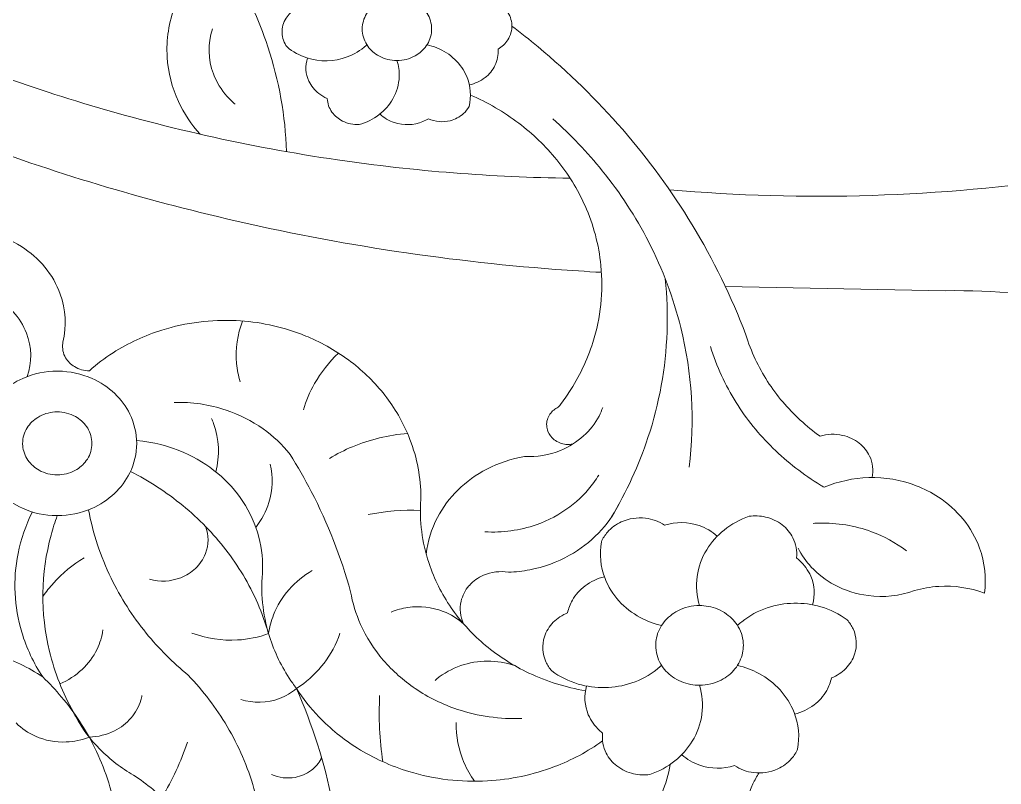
# Model space of a CAD drawing. Header units: millimetres. Extents: x 4607 to 4851, y 1815 to 2068.
# Drawn here: x 4677.24 to 4715.19, y 1965.6 to 1995.15 of the extents above; entities that cross this region are included whole.
import ezdxf

# ---------------------------------------------------------------- set-up
doc = ezdxf.new("R2010")
doc.units = ezdxf.units.MM
doc.header["$MEASUREMENT"] = 0
doc.layers.add('SITARA ALL', color=18, linetype='Continuous', true_color=0x000000)

msp = doc.modelspace()

# ---------------------------------------------------------------- linework, layer by layer
at = {"layer": 'SITARA ALL', "lineweight": 9}
for points, knots in [([(4606.916, 2068.151), (4606.916, 2068.151), (4850.916, 2068.151), (4850.916, 2068.151), (4850.916, 2068.151), (4850.916, 1946.151), (4850.916, 1946.151), (4850.916, 1946.151), (4606.916, 1946.151), (4606.916, 1946.151), (4606.916, 1946.151), (4606.916, 2068.151), (4606.916, 2068.151)], [0, 0, 0, 0, 0.25, 0.25, 0.25, 0.5, 0.5, 0.5, 0.75, 0.75, 0.75, 1, 1, 1, 1]), ([(4612.682, 2045.951), (4612.682, 2045.951), (4612.682, 2067.651), (4612.682, 2067.651), (4612.682, 2067.651), (4607.916, 2067.651), (4607.916, 2067.651), (4607.916, 2067.651), (4607.916, 1946.651), (4607.916, 1946.651), (4607.916, 1946.651), (4807.437, 1946.651), (4807.437, 1946.651), (4807.437, 1946.651), (4807.916, 1946.651), (4807.916, 1946.651), (4807.916, 1946.651), (4807.916, 1992.218), (4807.916, 1992.218)], [0, 0, 0, 0, 0.142857, 0.142857, 0.142857, 0.285714, 0.285714, 0.285714, 0.428571, 0.428571, 0.428571, 0.571429, 0.571429, 0.571429, 0.714286, 0.714286, 0.714286, 1, 1, 1, 1]), ([(4780.373, 1950.984), (4780.373, 1950.984), (4612.682, 1950.984), (4612.682, 1950.984), (4612.682, 1950.984), (4612.682, 2040.806), (4612.682, 2040.806)], [0, 0, 0, 0, 0.333333, 0.333333, 0.333333, 1, 1, 1, 1]), ([(4653.016, 2015.494), (4652.919, 2014.764), (4652.991, 2014.021), (4653.226, 2013.323), (4653.393, 2012.825), (4653.637, 2012.357), (4653.949, 2011.934), (4654.253, 2011.521), (4654.613, 2011.153), (4655.019, 2010.84), (4655.456, 2010.504), (4655.937, 2010.23), (4656.449, 2010.027), (4656.961, 2009.824), (4657.498, 2009.689), (4658.045, 2009.626), (4658.906, 2009.621), (4659.761, 2009.473), (4660.575, 2009.19), (4661.201, 2008.973), (4661.796, 2008.672), (4662.343, 2008.297), (4662.837, 2007.958), (4663.286, 2007.557), (4663.677, 2007.103), (4663.97, 2006.762), (4664.227, 2006.392), (4664.444, 2005.999), (4664.763, 2005.422), (4664.987, 2004.797), (4665.108, 2004.148), (4665.283, 2003.195), (4665.225, 2002.213), (4664.938, 2001.287), (4664.754, 2000.695), (4664.483, 2000.133), (4664.134, 1999.62), (4664.029, 1999.464), (4663.917, 1999.314), (4663.799, 1999.168), (4666.113, 1997.706), (4668.518, 1996.394), (4671, 1995.24), (4673.726, 1993.973), (4676.535, 1992.894), (4679.407, 1992.01), (4682.717, 1990.992), (4686.099, 1990.231), (4689.526, 1989.732), (4692.504, 1989.298), (4695.507, 1989.06), (4698.517, 1989.022)], [0, 0, 0, 0, 0.055556, 0.055556, 0.055556, 0.111111, 0.111111, 0.111111, 0.166667, 0.166667, 0.166667, 0.222222, 0.222222, 0.222222, 0.277778, 0.277778, 0.277778, 0.333333, 0.333333, 0.333333, 0.388889, 0.388889, 0.388889, 0.444444, 0.444444, 0.444444, 0.5, 0.5, 0.5, 0.555556, 0.555556, 0.555556, 0.611111, 0.611111, 0.611111, 0.666667, 0.666667, 0.666667, 0.722222, 0.722222, 0.722222, 0.777778, 0.777778, 0.777778, 0.833333, 0.833333, 0.833333, 0.888889, 0.888889, 0.888889, 1, 1, 1, 1]), ([(4684.218, 1990.723), (4683.875, 1991.1), (4683.592, 1991.526), (4683.376, 1991.988), (4683.124, 1992.528), (4682.976, 1993.11), (4682.939, 1993.705), (4682.899, 1994.377), (4683.003, 1995.051), (4683.245, 1995.68), (4683.337, 1995.919), (4683.447, 1996.15), (4683.574, 1996.372), (4683.332, 1996.473), (4683.112, 1996.62), (4682.926, 1996.806), (4682.745, 1996.986), (4682.604, 1997.203), (4682.512, 1997.442), (4682.4, 1997.737), (4682.373, 1998.058), (4682.435, 1998.368), (4681.988, 1998.859), (4681.483, 1999.294), (4680.93, 1999.661), (4680.323, 2000.065), (4679.667, 2000.39), (4678.979, 2000.628), (4678.806, 2000.688), (4678.631, 2000.743), (4678.455, 2000.792), (4678.88, 2000.871), (4679.288, 2001.024), (4679.66, 2001.245), (4679.98, 2001.434), (4680.266, 2001.676), (4680.508, 2001.959), (4680.745, 2002.237), (4680.93, 2002.556), (4681.056, 2002.899), (4681.09, 2002.993), (4681.119, 2003.088), (4681.143, 2003.185), (4681.286, 2003.749), (4681.254, 2004.342), (4681.053, 2004.888), (4680.924, 2005.237), (4680.734, 2005.559), (4680.491, 2005.839), (4680.307, 2006.052), (4680.097, 2006.241), (4679.865, 2006.401), (4679.306, 2006.008), (4678.697, 2005.688), (4678.056, 2005.451), (4677.851, 2005.375), (4677.644, 2005.308), (4677.434, 2005.248)], [0, 0, 0, 0, 0.05, 0.05, 0.05, 0.1, 0.1, 0.1, 0.15, 0.15, 0.15, 0.2, 0.2, 0.2, 0.25, 0.25, 0.25, 0.3, 0.3, 0.3, 0.35, 0.35, 0.35, 0.4, 0.4, 0.4, 0.45, 0.45, 0.45, 0.5, 0.5, 0.5, 0.55, 0.55, 0.55, 0.6, 0.6, 0.6, 0.65, 0.65, 0.65, 0.7, 0.7, 0.7, 0.75, 0.75, 0.75, 0.8, 0.8, 0.8, 0.85, 0.85, 0.85, 0.9, 0.9, 0.9, 1, 1, 1, 1]), ([(4687.554, 1990.049), (4687.508, 1991.428), (4687.264, 1992.792), (4686.831, 1994.102), (4686.481, 1995.16), (4686.014, 1996.176), (4685.439, 1997.131), (4684.89, 1998.042), (4684.251, 1998.896), (4683.531, 1999.678), (4682.804, 2000.469), (4682.003, 2001.186), (4681.138, 2001.822), (4680.982, 2001.937), (4680.824, 2002.05), (4680.664, 2002.159)], [0, 0, 0, 0, 0.166667, 0.166667, 0.166667, 0.333333, 0.333333, 0.333333, 0.5, 0.5, 0.5, 0.666667, 0.666667, 0.666667, 1, 1, 1, 1]), ([(4657.776, 1999.613), (4660.285, 1997.863), (4662.895, 1996.265), (4665.594, 1994.825), (4668.466, 1993.292), (4671.429, 1991.938), (4674.468, 1990.768), (4677.863, 1989.461), (4681.342, 1988.382), (4684.881, 1987.539), (4689.179, 1986.514), (4693.551, 1985.833), (4697.956, 1985.502), (4698.547, 1985.458), (4699.137, 1985.419), (4699.728, 1985.387)], [0, 0, 0, 0, 0.166667, 0.166667, 0.166667, 0.333333, 0.333333, 0.333333, 0.5, 0.5, 0.5, 0.666667, 0.666667, 0.666667, 1, 1, 1, 1]), ([(4699.111, 1969.222), (4698.355, 1969.348), (4697.62, 1969.577), (4696.926, 1969.903), (4696.324, 1970.187), (4695.761, 1970.545), (4695.25, 1970.971), (4694.772, 1971.369), (4694.346, 1971.826), (4693.984, 1972.332), (4693.611, 1972.853), (4693.314, 1973.423), (4693.1, 1974.026), (4692.825, 1974.804), (4692.701, 1975.628), (4692.734, 1976.452), (4692.738, 1976.527), (4692.742, 1976.601), (4692.748, 1976.676), (4692.746, 1977.447), (4692.603, 1978.211), (4692.326, 1978.931), (4692.103, 1979.508), (4691.801, 1980.05), (4691.429, 1980.544), (4691.057, 1981.036), (4690.624, 1981.477), (4690.139, 1981.858), (4689.627, 1982.259), (4689.066, 1982.594), (4688.47, 1982.853), (4688.357, 1982.903), (4688.244, 1982.949), (4688.129, 1982.993), (4687.323, 1983.301), (4686.473, 1983.479), (4685.61, 1983.521), (4684.639, 1983.57), (4683.667, 1983.447), (4682.738, 1983.157), (4682.072, 1982.949), (4681.436, 1982.653), (4680.848, 1982.278), (4680.525, 1982.071), (4680.218, 1981.839), (4679.931, 1981.585), (4679.728, 1981.584), (4679.53, 1981.639), (4679.356, 1981.743), (4679.215, 1981.827), (4679.098, 1981.945), (4679.014, 1982.086), (4678.915, 1982.253), (4678.876, 1982.449), (4678.901, 1982.642), (4678.903, 1982.659), (4678.906, 1982.676), (4678.909, 1982.693), (4679.055, 1983.309), (4679.019, 1983.953), (4678.805, 1984.548), (4678.669, 1984.925), (4678.469, 1985.276), (4678.213, 1985.585), (4677.955, 1985.897), (4677.649, 1986.166), (4677.305, 1986.381), (4676.92, 1986.623), (4676.497, 1986.799), (4676.054, 1986.903), (4675.543, 1987.023), (4675.013, 1987.049), (4674.492, 1986.979), (4671.294, 1989.826), (4667.959, 1992.514), (4664.499, 1995.036), (4663.446, 1995.803), (4662.381, 1996.556), (4661.306, 1997.292)], [0, 0, 0, 0, 0.037037, 0.037037, 0.037037, 0.074074, 0.074074, 0.074074, 0.111111, 0.111111, 0.111111, 0.148148, 0.148148, 0.148148, 0.185185, 0.185185, 0.185185, 0.222222, 0.222222, 0.222222, 0.259259, 0.259259, 0.259259, 0.296296, 0.296296, 0.296296, 0.333333, 0.333333, 0.333333, 0.37037, 0.37037, 0.37037, 0.407407, 0.407407, 0.407407, 0.444444, 0.444444, 0.444444, 0.481481, 0.481481, 0.481481, 0.518519, 0.518519, 0.518519, 0.555556, 0.555556, 0.555556, 0.592593, 0.592593, 0.592593, 0.62963, 0.62963, 0.62963, 0.666667, 0.666667, 0.666667, 0.703704, 0.703704, 0.703704, 0.740741, 0.740741, 0.740741, 0.777778, 0.777778, 0.777778, 0.814815, 0.814815, 0.814815, 0.851852, 0.851852, 0.851852, 0.888889, 0.888889, 0.888889, 0.925926, 0.925926, 0.925926, 1, 1, 1, 1]), ([(4689.023, 1996.949), (4688.802, 1996.902), (4688.594, 1996.806), (4688.415, 1996.668), (4688.254, 1996.544), (4688.123, 1996.385), (4688.033, 1996.203), (4687.935, 1996.005), (4687.893, 1995.785), (4687.911, 1995.566), (4687.76, 1995.478), (4687.632, 1995.355), (4687.537, 1995.208), (4687.428, 1995.039), (4687.373, 1994.84), (4687.381, 1994.638), (4687.39, 1994.442), (4687.456, 1994.252), (4687.573, 1994.094), (4687.797, 1993.906), (4688.056, 1993.764), (4688.335, 1993.675), (4688.846, 1993.511), (4689.396, 1993.523), (4689.899, 1993.708), (4690.169, 1993.807), (4690.417, 1993.958), (4690.63, 1994.151), (4690.63, 1994.151), (4690.66, 1994.179), (4690.66, 1994.179)], [0, 0, 0, 0, 0.090909, 0.090909, 0.090909, 0.181818, 0.181818, 0.181818, 0.272727, 0.272727, 0.272727, 0.363636, 0.363636, 0.363636, 0.454545, 0.454545, 0.454545, 0.545455, 0.545455, 0.545455, 0.636364, 0.636364, 0.636364, 0.727273, 0.727273, 0.727273, 0.818182, 0.818182, 0.818182, 1, 1, 1, 1]), ([(4690.48, 1994.789), (4690.481, 1994.575), (4690.542, 1994.365), (4690.656, 1994.185), (4690.761, 1994.021), (4690.901, 1993.883), (4691.066, 1993.781), (4691.266, 1993.658), (4691.493, 1993.587), (4691.727, 1993.572), (4691.759, 1993.57), (4691.79, 1993.569), (4691.822, 1993.569), (4692.067, 1993.569), (4692.309, 1993.631), (4692.523, 1993.749), (4692.696, 1993.844), (4692.844, 1993.977), (4692.956, 1994.138), (4693.075, 1994.307), (4693.146, 1994.505), (4693.161, 1994.711), (4693.163, 1994.737), (4693.164, 1994.763), (4693.164, 1994.789), (4693.163, 1995.003), (4693.102, 1995.213), (4692.987, 1995.393), (4692.883, 1995.557), (4692.743, 1995.695), (4692.577, 1995.797), (4692.377, 1995.92), (4692.15, 1995.991), (4691.916, 1996.006), (4691.885, 1996.008), (4691.853, 1996.009), (4691.822, 1996.009), (4691.576, 1996.009), (4691.335, 1995.947), (4691.12, 1995.829), (4690.948, 1995.734), (4690.8, 1995.601), (4690.687, 1995.44), (4690.569, 1995.271), (4690.498, 1995.073), (4690.483, 1994.867), (4690.481, 1994.841), (4690.48, 1994.815), (4690.48, 1994.789)], [0, 0, 0, 0, 0.0625, 0.0625, 0.0625, 0.125, 0.125, 0.125, 0.1875, 0.1875, 0.1875, 0.25, 0.25, 0.25, 0.3125, 0.3125, 0.3125, 0.375, 0.375, 0.375, 0.4375, 0.4375, 0.4375, 0.5, 0.5, 0.5, 0.5625, 0.5625, 0.5625, 0.625, 0.625, 0.625, 0.6875, 0.6875, 0.6875, 0.75, 0.75, 0.75, 0.8125, 0.8125, 0.8125, 0.875, 0.875, 0.875, 0.9375, 0.9375, 0.9375, 1, 1, 1, 1]), ([(4694.621, 1992.628), (4694.842, 1992.676), (4695.05, 1992.772), (4695.229, 1992.91), (4695.39, 1993.034), (4695.521, 1993.193), (4695.611, 1993.375), (4695.709, 1993.573), (4695.751, 1993.793), (4695.733, 1994.012), (4695.884, 1994.1), (4696.012, 1994.223), (4696.107, 1994.37), (4696.216, 1994.539), (4696.271, 1994.738), (4696.263, 1994.94), (4696.254, 1995.136), (4696.187, 1995.326), (4696.071, 1995.484), (4695.846, 1995.672), (4695.588, 1995.814), (4695.309, 1995.903), (4694.798, 1996.067), (4694.248, 1996.055), (4693.745, 1995.87), (4693.475, 1995.771), (4693.226, 1995.62), (4693.013, 1995.426), (4693.013, 1995.426), (4692.984, 1995.399), (4692.984, 1995.399)], [0, 0, 0, 0, 0.090909, 0.090909, 0.090909, 0.181818, 0.181818, 0.181818, 0.272727, 0.272727, 0.272727, 0.363636, 0.363636, 0.363636, 0.454545, 0.454545, 0.454545, 0.545455, 0.545455, 0.545455, 0.636364, 0.636364, 0.636364, 0.727273, 0.727273, 0.727273, 0.818182, 0.818182, 0.818182, 1, 1, 1, 1]), ([(4684.694, 1994.789), (4684.505, 1994.224), (4684.517, 1993.612), (4684.727, 1993.055), (4684.849, 1992.734), (4685.029, 1992.438), (4685.258, 1992.183), (4685.356, 1992.075), (4685.46, 1991.973), (4685.572, 1991.88)], [0, 0, 0, 0, 0.25, 0.25, 0.25, 0.5, 0.5, 0.5, 1, 1, 1, 1]), ([(4710.192, 1977.456), (4710.252, 1977.736), (4710.218, 1978.028), (4710.093, 1978.287), (4709.999, 1978.48), (4709.863, 1978.65), (4709.693, 1978.783), (4709.504, 1978.932), (4709.284, 1979.036), (4709.049, 1979.088), (4708.761, 1979.153), (4708.462, 1979.141), (4708.18, 1979.054), (4707.645, 1979.436), (4707.159, 1979.884), (4706.734, 1980.385), (4706.31, 1980.886), (4705.953, 1981.44), (4705.674, 1982.034), (4705.531, 1982.338), (4705.409, 1982.653), (4705.311, 1982.974), (4704.75, 1984.451), (4704.055, 1985.874), (4703.235, 1987.223), (4702.445, 1988.523), (4701.546, 1989.752), (4700.549, 1990.9), (4699.547, 1992.051), (4698.454, 1993.12), (4697.279, 1994.095), (4696.947, 1994.371), (4696.608, 1994.64), (4696.264, 1994.901)], [0, 0, 0, 0, 0.083333, 0.083333, 0.083333, 0.166667, 0.166667, 0.166667, 0.25, 0.25, 0.25, 0.333333, 0.333333, 0.333333, 0.416667, 0.416667, 0.416667, 0.5, 0.5, 0.5, 0.583333, 0.583333, 0.583333, 0.666667, 0.666667, 0.666667, 0.75, 0.75, 0.75, 0.833333, 0.833333, 0.833333, 1, 1, 1, 1]), ([(4691.163, 1991.505), (4691.322, 1991.354), (4691.512, 1991.24), (4691.72, 1991.172), (4692.081, 1991.053), (4692.473, 1991.067), (4692.825, 1991.212), (4692.898, 1991.243), (4692.97, 1991.28), (4693.037, 1991.322), (4693.302, 1991.2), (4693.601, 1991.173), (4693.884, 1991.246), (4694.073, 1991.294), (4694.248, 1991.387), (4694.393, 1991.518), (4694.479, 1991.597), (4694.552, 1991.689), (4694.608, 1991.791), (4694.705, 1992.178), (4694.674, 1992.584), (4694.518, 1992.951), (4694.413, 1993.199), (4694.258, 1993.423), (4694.064, 1993.609), (4693.861, 1993.803), (4693.623, 1993.956), (4693.363, 1994.061), (4693.24, 1994.111), (4693.113, 1994.151), (4692.984, 1994.179)], [0, 0, 0, 0, 0.090909, 0.090909, 0.090909, 0.181818, 0.181818, 0.181818, 0.272727, 0.272727, 0.272727, 0.363636, 0.363636, 0.363636, 0.454545, 0.454545, 0.454545, 0.545455, 0.545455, 0.545455, 0.636364, 0.636364, 0.636364, 0.727273, 0.727273, 0.727273, 0.818182, 0.818182, 0.818182, 1, 1, 1, 1]), ([(4688.364, 1993.666), (4688.267, 1993.371), (4688.287, 1993.052), (4688.419, 1992.772), (4688.507, 1992.587), (4688.636, 1992.425), (4688.796, 1992.297), (4688.897, 1992.217), (4689.008, 1992.15), (4689.127, 1992.098), (4689.138, 1991.911), (4689.202, 1991.731), (4689.311, 1991.579), (4689.416, 1991.433), (4689.555, 1991.314), (4689.715, 1991.232), (4689.914, 1991.13), (4690.137, 1991.084), (4690.36, 1991.096), (4690.642, 1991.175), (4690.907, 1991.307), (4691.14, 1991.487), (4691.352, 1991.65), (4691.53, 1991.854), (4691.664, 1992.087), (4691.815, 1992.35), (4691.899, 1992.646), (4691.91, 1992.949), (4691.916, 1993.159), (4691.887, 1993.369), (4691.822, 1993.569)], [0, 0, 0, 0, 0.090909, 0.090909, 0.090909, 0.181818, 0.181818, 0.181818, 0.272727, 0.272727, 0.272727, 0.363636, 0.363636, 0.363636, 0.454545, 0.454545, 0.454545, 0.545455, 0.545455, 0.545455, 0.636364, 0.636364, 0.636364, 0.727273, 0.727273, 0.727273, 0.818182, 0.818182, 0.818182, 1, 1, 1, 1]), ([(4702.356, 1988.576), (4707.568, 1988.124), (4712.815, 1988.287), (4717.989, 1989.063), (4722.867, 1989.6), (4727.757, 1990.02), (4732.654, 1990.324), (4736.726, 1990.964), (4740.878, 1990.918), (4744.935, 1990.189), (4747.07, 1989.805), (4749.168, 1989.23), (4751.201, 1988.472), (4751.972, 1988.183), (4752.732, 1987.869), (4753.481, 1987.528), (4754.644, 1986.846), (4755.746, 1986.064), (4756.774, 1985.191), (4757.763, 1984.351), (4758.676, 1983.425), (4759.503, 1982.425), (4760.33, 1981.424), (4761.063, 1980.349), (4761.692, 1979.214), (4762.358, 1978.01), (4762.9, 1976.741), (4763.308, 1975.428), (4763.513, 1974.765), (4763.684, 1974.092), (4763.818, 1973.412), (4763.818, 1973.412), (4764.221, 1973.412), (4764.221, 1973.412), (4764.355, 1975.233), (4764.711, 1977.031), (4765.28, 1978.765), (4765.747, 1980.187), (4766.358, 1981.558), (4767.105, 1982.855), (4767.785, 1984.035), (4768.579, 1985.146), (4769.475, 1986.173), (4770.341, 1987.164), (4771.302, 1988.068), (4772.345, 1988.871), (4773.392, 1989.677), (4774.519, 1990.373), (4775.709, 1990.947), (4777.021, 1991.58), (4778.404, 1992.056), (4779.828, 1992.365), (4781.085, 1992.637), (4782.368, 1992.774), (4783.654, 1992.774), (4785.445, 1992.773), (4787.225, 1992.508), (4788.938, 1991.986), (4790.27, 1991.581), (4791.553, 1991.027), (4792.762, 1990.337), (4793.907, 1989.682), (4794.983, 1988.913), (4795.973, 1988.04), (4796.973, 1987.159), (4797.883, 1986.182), (4798.692, 1985.123), (4799.533, 1984.021), (4800.265, 1982.839), (4800.876, 1981.593), (4801.563, 1980.194), (4802.1, 1978.725), (4802.477, 1977.212), (4802.723, 1976.225), (4802.903, 1975.223), (4803.014, 1974.213), (4803.014, 1974.213), (4803.15, 1974.213), (4803.15, 1974.213), (4803.15, 1974.213), (4803.15, 1992.218), (4803.15, 1992.218), (4803.15, 1992.218), (4807.437, 1992.218), (4807.437, 1992.218)], [0, 0, 0, 0, 0.034483, 0.034483, 0.034483, 0.068966, 0.068966, 0.068966, 0.103448, 0.103448, 0.103448, 0.137931, 0.137931, 0.137931, 0.172414, 0.172414, 0.172414, 0.206897, 0.206897, 0.206897, 0.241379, 0.241379, 0.241379, 0.275862, 0.275862, 0.275862, 0.310345, 0.310345, 0.310345, 0.344828, 0.344828, 0.344828, 0.37931, 0.37931, 0.37931, 0.413793, 0.413793, 0.413793, 0.448276, 0.448276, 0.448276, 0.482759, 0.482759, 0.482759, 0.517241, 0.517241, 0.517241, 0.551724, 0.551724, 0.551724, 0.586207, 0.586207, 0.586207, 0.62069, 0.62069, 0.62069, 0.655172, 0.655172, 0.655172, 0.689655, 0.689655, 0.689655, 0.724138, 0.724138, 0.724138, 0.758621, 0.758621, 0.758621, 0.793103, 0.793103, 0.793103, 0.827586, 0.827586, 0.827586, 0.862069, 0.862069, 0.862069, 0.896552, 0.896552, 0.896552, 0.931034, 0.931034, 0.931034, 1, 1, 1, 1]), ([(4694.664, 1992.236), (4695.328, 1991.95), (4695.955, 1991.584), (4696.532, 1991.148), (4697.076, 1990.738), (4697.568, 1990.264), (4697.999, 1989.736), (4698.44, 1989.194), (4698.808, 1988.597), (4699.093, 1987.959), (4699.419, 1987.228), (4699.627, 1986.448), (4699.707, 1985.651), (4699.806, 1984.649), (4699.7, 1983.637), (4699.395, 1982.677), (4699.178, 1981.994), (4698.867, 1981.344), (4698.471, 1980.746), (4698.342, 1980.551), (4698.204, 1980.362), (4698.059, 1980.179), (4697.93, 1980.118), (4697.819, 1980.025), (4697.738, 1979.908), (4697.646, 1979.777), (4697.601, 1979.62), (4697.61, 1979.46), (4697.615, 1979.386), (4697.631, 1979.312), (4697.658, 1979.243), (4697.71, 1979.114), (4697.795, 1979.003), (4697.905, 1978.919), (4698.036, 1978.818), (4698.192, 1978.757), (4698.356, 1978.741), (4698.445, 1978.732), (4698.535, 1978.735), (4698.622, 1978.752)], [0, 0, 0, 0, 0.071429, 0.071429, 0.071429, 0.142857, 0.142857, 0.142857, 0.214286, 0.214286, 0.214286, 0.285714, 0.285714, 0.285714, 0.357143, 0.357143, 0.357143, 0.428571, 0.428571, 0.428571, 0.5, 0.5, 0.5, 0.571429, 0.571429, 0.571429, 0.642857, 0.642857, 0.642857, 0.714286, 0.714286, 0.714286, 0.785714, 0.785714, 0.785714, 0.857143, 0.857143, 0.857143, 1, 1, 1, 1]), ([(4703.119, 1977.857), (4703.342, 1979.66), (4703.232, 1981.487), (4702.794, 1983.25), (4702.51, 1984.397), (4702.094, 1985.506), (4701.554, 1986.557), (4701.052, 1987.535), (4700.451, 1988.458), (4699.76, 1989.312), (4699.179, 1990.031), (4698.541, 1990.7), (4697.85, 1991.314)], [0, 0, 0, 0, 0.2, 0.2, 0.2, 0.4, 0.4, 0.4, 0.6, 0.6, 0.6, 1, 1, 1, 1]), ([(4721.376, 1985.333), (4722.516, 1985.272), (4723.642, 1985.053), (4724.721, 1984.683), (4725.577, 1984.39), (4726.397, 1983.999), (4727.164, 1983.519), (4727.863, 1983.081), (4728.511, 1982.568), (4729.097, 1981.988), (4729.249, 1981.836), (4729.397, 1981.68), (4729.54, 1981.519), (4729.61, 1981.271), (4729.584, 1981.005), (4729.468, 1980.774), (4729.385, 1980.608), (4729.263, 1980.465), (4729.113, 1980.356), (4729.025, 1980.293), (4728.931, 1980.241), (4728.83, 1980.201), (4728.495, 1980.068), (4728.12, 1980.075), (4727.789, 1980.218), (4727.614, 1980.293), (4727.459, 1980.408), (4727.336, 1980.554), (4727.318, 1980.576), (4727.3, 1980.598), (4727.283, 1980.622), (4726.047, 1981.422), (4724.743, 1982.11), (4723.385, 1982.677), (4721.833, 1983.326), (4720.222, 1983.821), (4718.573, 1984.155), (4716.753, 1984.524), (4714.898, 1984.699), (4713.041, 1984.678), (4713.041, 1984.678), (4704.515, 1984.845), (4704.515, 1984.845)], [0, 0, 0, 0, 0.066667, 0.066667, 0.066667, 0.133333, 0.133333, 0.133333, 0.2, 0.2, 0.2, 0.266667, 0.266667, 0.266667, 0.333333, 0.333333, 0.333333, 0.4, 0.4, 0.4, 0.466667, 0.466667, 0.466667, 0.533333, 0.533333, 0.533333, 0.6, 0.6, 0.6, 0.666667, 0.666667, 0.666667, 0.733333, 0.733333, 0.733333, 0.8, 0.8, 0.8, 0.866667, 0.866667, 0.866667, 1, 1, 1, 1]), ([(4700.12, 1975.941), (4700.7, 1976.905), (4701.172, 1977.931), (4701.527, 1979), (4701.965, 1980.32), (4702.213, 1981.695), (4702.264, 1983.084), (4702.289, 1983.77), (4702.265, 1984.456), (4702.193, 1985.138)], [0, 0, 0, 0, 0.25, 0.25, 0.25, 0.5, 0.5, 0.5, 1, 1, 1, 1]), ([(4677.527, 1981.359), (4677.719, 1981.903), (4677.71, 1982.497), (4677.502, 1983.035), (4677.382, 1983.342), (4677.206, 1983.623), (4676.982, 1983.863), (4676.937, 1983.911), (4676.891, 1983.958), (4676.843, 1984.003), (4676.591, 1984.237), (4676.3, 1984.425), (4675.982, 1984.558), (4675.554, 1984.737), (4675.091, 1984.819), (4674.628, 1984.799), (4674.401, 1984.79), (4674.175, 1984.756), (4673.955, 1984.698), (4673.868, 1984.046), (4673.938, 1983.382), (4674.16, 1982.762), (4674.318, 1982.32), (4674.546, 1981.907), (4674.837, 1981.538), (4675.123, 1981.173), (4675.462, 1980.852), (4675.842, 1980.586), (4675.95, 1980.511), (4676.06, 1980.439), (4676.173, 1980.373)], [0, 0, 0, 0, 0.090909, 0.090909, 0.090909, 0.181818, 0.181818, 0.181818, 0.272727, 0.272727, 0.272727, 0.363636, 0.363636, 0.363636, 0.454545, 0.454545, 0.454545, 0.545455, 0.545455, 0.545455, 0.636364, 0.636364, 0.636364, 0.727273, 0.727273, 0.727273, 0.818182, 0.818182, 0.818182, 1, 1, 1, 1]), ([(4685.857, 1983.505), (4685.65, 1982.985), (4685.569, 1982.423), (4685.622, 1981.866), (4685.645, 1981.627), (4685.692, 1981.39), (4685.763, 1981.16)], [0, 0, 0, 0, 0.333333, 0.333333, 0.333333, 1, 1, 1, 1]), ([(4689.561, 1982.269), (4689.197, 1981.922), (4688.885, 1981.524), (4688.636, 1981.086), (4688.454, 1980.766), (4688.31, 1980.427), (4688.205, 1980.074)], [0, 0, 0, 0, 0.333333, 0.333333, 0.333333, 1, 1, 1, 1]), ([(4703.943, 1982.517), (4704.177, 1981.757), (4704.51, 1981.03), (4704.933, 1980.357), (4705.337, 1979.715), (4705.816, 1979.123), (4706.358, 1978.593), (4706.917, 1978.048), (4707.535, 1977.568), (4708.201, 1977.164), (4708.247, 1977.136), (4708.293, 1977.108), (4708.339, 1977.081), (4708.884, 1977.312), (4709.468, 1977.438), (4710.059, 1977.454), (4710.684, 1977.472), (4711.306, 1977.366), (4711.89, 1977.144), (4712.196, 1977.027), (4712.489, 1976.877), (4712.762, 1976.697), (4713.119, 1976.462), (4713.438, 1976.175), (4713.708, 1975.845), (4713.982, 1975.511), (4714.197, 1975.133), (4714.346, 1974.727), (4714.549, 1974.173), (4714.614, 1973.577), (4714.535, 1972.992), (4713.97, 1973.203), (4713.367, 1973.291), (4712.765, 1973.252), (4712.449, 1973.232), (4712.137, 1973.177), (4711.834, 1973.089), (4711.258, 1972.883), (4710.642, 1972.817), (4710.036, 1972.897), (4709.581, 1972.955), (4709.141, 1973.096), (4708.737, 1973.312), (4708.402, 1973.491), (4708.099, 1973.724), (4707.84, 1974.001), (4707.638, 1974.217), (4707.467, 1974.461), (4707.332, 1974.724)], [0, 0, 0, 0, 0.058824, 0.058824, 0.058824, 0.117647, 0.117647, 0.117647, 0.176471, 0.176471, 0.176471, 0.235294, 0.235294, 0.235294, 0.294118, 0.294118, 0.294118, 0.352941, 0.352941, 0.352941, 0.411765, 0.411765, 0.411765, 0.470588, 0.470588, 0.470588, 0.529412, 0.529412, 0.529412, 0.588235, 0.588235, 0.588235, 0.647059, 0.647059, 0.647059, 0.705882, 0.705882, 0.705882, 0.764706, 0.764706, 0.764706, 0.823529, 0.823529, 0.823529, 0.882353, 0.882353, 0.882353, 1, 1, 1, 1]), ([(4675.622, 1978.777), (4675.622, 1978.385), (4675.713, 1977.998), (4675.885, 1977.646), (4676.032, 1977.347), (4676.231, 1977.078), (4676.472, 1976.849), (4676.728, 1976.607), (4677.023, 1976.411), (4677.346, 1976.269), (4677.76, 1976.087), (4678.206, 1975.991), (4678.659, 1975.987), (4678.659, 1975.987), (4678.691, 1975.987), (4678.691, 1975.987), (4679.15, 1975.986), (4679.603, 1976.08), (4680.023, 1976.263), (4680.347, 1976.404), (4680.644, 1976.599), (4680.902, 1976.841), (4681.145, 1977.068), (4681.345, 1977.338), (4681.493, 1977.636), (4681.669, 1977.991), (4681.761, 1978.381), (4681.761, 1978.777), (4681.761, 1979.17), (4681.67, 1979.556), (4681.498, 1979.909), (4681.351, 1980.207), (4681.152, 1980.477), (4680.911, 1980.705), (4680.655, 1980.947), (4680.36, 1981.143), (4680.037, 1981.285), (4679.623, 1981.468), (4679.177, 1981.564), (4678.724, 1981.568), (4678.724, 1981.568), (4678.691, 1981.568), (4678.691, 1981.568), (4678.233, 1981.568), (4677.78, 1981.474), (4677.36, 1981.291), (4677.036, 1981.151), (4676.739, 1980.955), (4676.481, 1980.714), (4676.238, 1980.486), (4676.038, 1980.217), (4675.89, 1979.919), (4675.714, 1979.564), (4675.622, 1979.173), (4675.622, 1978.777)], [0, 0, 0, 0, 0.055556, 0.055556, 0.055556, 0.111111, 0.111111, 0.111111, 0.166667, 0.166667, 0.166667, 0.222222, 0.222222, 0.222222, 0.277778, 0.277778, 0.277778, 0.333333, 0.333333, 0.333333, 0.388889, 0.388889, 0.388889, 0.444444, 0.444444, 0.444444, 0.5, 0.5, 0.5, 0.555556, 0.555556, 0.555556, 0.611111, 0.611111, 0.611111, 0.666667, 0.666667, 0.666667, 0.722222, 0.722222, 0.722222, 0.777778, 0.777778, 0.777778, 0.833333, 0.833333, 0.833333, 0.888889, 0.888889, 0.888889, 0.944444, 0.944444, 0.944444, 1, 1, 1, 1]), ([(4696.65, 1968.151), (4695.807, 1968.118), (4694.965, 1968.236), (4694.164, 1968.501), (4693.585, 1968.692), (4693.036, 1968.962), (4692.53, 1969.303), (4692.071, 1969.613), (4691.655, 1969.984), (4691.295, 1970.404), (4690.938, 1970.82), (4690.643, 1971.284), (4690.418, 1971.783), (4690.237, 1972.187), (4690.106, 1972.611), (4690.027, 1973.046), (4689.659, 1974.385), (4689.151, 1975.681), (4688.512, 1976.914), (4688.257, 1977.405), (4687.983, 1977.885), (4687.69, 1978.353), (4687.39, 1978.732), (4687.038, 1979.066), (4686.644, 1979.344), (4686.206, 1979.654), (4685.725, 1979.897), (4685.216, 1980.066), (4684.57, 1980.281), (4683.891, 1980.38), (4683.21, 1980.359)], [0, 0, 0, 0, 0.090909, 0.090909, 0.090909, 0.181818, 0.181818, 0.181818, 0.272727, 0.272727, 0.272727, 0.363636, 0.363636, 0.363636, 0.454545, 0.454545, 0.454545, 0.545455, 0.545455, 0.545455, 0.636364, 0.636364, 0.636364, 0.727273, 0.727273, 0.727273, 0.818182, 0.818182, 0.818182, 1, 1, 1, 1]), ([(4677.352, 1978.777), (4677.353, 1978.991), (4677.414, 1979.2), (4677.528, 1979.38), (4677.632, 1979.544), (4677.772, 1979.682), (4677.937, 1979.783), (4678.137, 1979.906), (4678.364, 1979.977), (4678.597, 1979.992), (4678.629, 1979.994), (4678.66, 1979.995), (4678.691, 1979.995), (4678.936, 1979.995), (4679.177, 1979.933), (4679.392, 1979.815), (4679.564, 1979.72), (4679.711, 1979.588), (4679.824, 1979.427), (4679.942, 1979.258), (4680.013, 1979.061), (4680.028, 1978.856), (4680.03, 1978.829), (4680.031, 1978.803), (4680.031, 1978.777), (4680.03, 1978.564), (4679.969, 1978.354), (4679.855, 1978.174), (4679.751, 1978.01), (4679.611, 1977.872), (4679.446, 1977.771), (4679.246, 1977.649), (4679.019, 1977.577), (4678.786, 1977.563), (4678.754, 1977.561), (4678.723, 1977.56), (4678.691, 1977.56), (4678.447, 1977.559), (4678.206, 1977.621), (4677.991, 1977.739), (4677.819, 1977.834), (4677.672, 1977.967), (4677.559, 1978.127), (4677.441, 1978.296), (4677.37, 1978.494), (4677.355, 1978.699), (4677.353, 1978.725), (4677.352, 1978.751), (4677.352, 1978.777)], [0, 0, 0, 0, 0.0625, 0.0625, 0.0625, 0.125, 0.125, 0.125, 0.1875, 0.1875, 0.1875, 0.25, 0.25, 0.25, 0.3125, 0.3125, 0.3125, 0.375, 0.375, 0.375, 0.4375, 0.4375, 0.4375, 0.5, 0.5, 0.5, 0.5625, 0.5625, 0.5625, 0.625, 0.625, 0.625, 0.6875, 0.6875, 0.6875, 0.75, 0.75, 0.75, 0.8125, 0.8125, 0.8125, 0.875, 0.875, 0.875, 0.9375, 0.9375, 0.9375, 1, 1, 1, 1]), ([(4692.953, 1974.501), (4693.008, 1974.995), (4693.156, 1975.475), (4693.388, 1975.915), (4693.595, 1976.307), (4693.862, 1976.664), (4694.178, 1976.975), (4694.509, 1977.299), (4694.887, 1977.572), (4695.299, 1977.784), (4695.756, 1978.021), (4696.247, 1978.185), (4696.755, 1978.272), (4697.229, 1978.249), (4697.702, 1978.329), (4698.143, 1978.507), (4698.471, 1978.639), (4698.773, 1978.828), (4699.037, 1979.064), (4699.28, 1979.283), (4699.482, 1979.543), (4699.635, 1979.833), (4699.691, 1979.941), (4699.74, 1980.053), (4699.781, 1980.168)], [0, 0, 0, 0, 0.111111, 0.111111, 0.111111, 0.222222, 0.222222, 0.222222, 0.333333, 0.333333, 0.333333, 0.444444, 0.444444, 0.444444, 0.555556, 0.555556, 0.555556, 0.666667, 0.666667, 0.666667, 0.777778, 0.777778, 0.777778, 1, 1, 1, 1]), ([(4684.817, 1977.682), (4684.981, 1978.296), (4684.952, 1978.944), (4684.735, 1979.541), (4684.711, 1979.61), (4684.684, 1979.677), (4684.654, 1979.743)], [0, 0, 0, 0, 0.333333, 0.333333, 0.333333, 1, 1, 1, 1]), ([(4681.759, 1978.886), (4682.387, 1978.833), (4683.002, 1978.679), (4683.58, 1978.428), (4684.056, 1978.221), (4684.501, 1977.947), (4684.9, 1977.614), (4685.272, 1977.303), (4685.597, 1976.939), (4685.865, 1976.535), (4686.143, 1976.113), (4686.352, 1975.649), (4686.481, 1975.16), (4686.601, 1974.701), (4686.648, 1974.225), (4686.619, 1973.751), (4686.548, 1972.89), (4686.655, 1972.024), (4686.931, 1971.205), (4687.135, 1970.601), (4687.425, 1970.029), (4687.792, 1969.508), (4687.839, 1969.44), (4687.887, 1969.373), (4687.937, 1969.307)], [0, 0, 0, 0, 0.111111, 0.111111, 0.111111, 0.222222, 0.222222, 0.222222, 0.333333, 0.333333, 0.333333, 0.444444, 0.444444, 0.444444, 0.555556, 0.555556, 0.555556, 0.666667, 0.666667, 0.666667, 0.777778, 0.777778, 0.777778, 1, 1, 1, 1]), ([(4692.232, 1979.16), (4691.501, 1979.104), (4690.784, 1978.932), (4690.107, 1978.65), (4689.797, 1978.521), (4689.498, 1978.368), (4689.212, 1978.194)], [0, 0, 0, 0, 0.333333, 0.333333, 0.333333, 1, 1, 1, 1]), ([(4688.547, 1973.863), (4688.211, 1973.667), (4687.908, 1973.419), (4687.65, 1973.127), (4687.395, 1972.838), (4687.192, 1972.507), (4687.051, 1972.148), (4686.959, 1971.916), (4686.896, 1971.673), (4686.861, 1971.425), (4686.631, 1972.221), (4686.298, 1972.984), (4685.871, 1973.695), (4685.466, 1974.369), (4684.984, 1974.994), (4684.435, 1975.557), (4683.871, 1976.136), (4683.244, 1976.65), (4682.565, 1977.09), (4682.227, 1977.309), (4681.878, 1977.51), (4681.519, 1977.692)], [0, 0, 0, 0, 0.125, 0.125, 0.125, 0.25, 0.25, 0.25, 0.375, 0.375, 0.375, 0.5, 0.5, 0.5, 0.625, 0.625, 0.625, 0.75, 0.75, 0.75, 1, 1, 1, 1]), ([(4686.366, 1975.533), (4686.594, 1975.82), (4686.766, 1976.147), (4686.873, 1976.498), (4687.02, 1976.978), (4687.035, 1977.488), (4686.915, 1977.976)], [0, 0, 0, 0, 0.333333, 0.333333, 0.333333, 1, 1, 1, 1]), ([(4695.224, 1975.361), (4695.897, 1975.321), (4696.572, 1975.415), (4697.208, 1975.637), (4697.673, 1975.799), (4698.11, 1976.031), (4698.505, 1976.326), (4698.86, 1976.591), (4699.174, 1976.908), (4699.435, 1977.267), (4699.503, 1977.36), (4699.567, 1977.457), (4699.627, 1977.556)], [0, 0, 0, 0, 0.2, 0.2, 0.2, 0.4, 0.4, 0.4, 0.6, 0.6, 0.6, 1, 1, 1, 1]), ([(4679.899, 1976.212), (4680.07, 1975.297), (4680.362, 1974.409), (4680.77, 1973.573), (4681.14, 1972.813), (4681.596, 1972.099), (4682.131, 1971.445), (4682.617, 1970.851), (4683.16, 1970.307), (4683.753, 1969.821), (4684.329, 1969.221), (4684.834, 1968.557), (4685.259, 1967.842), (4685.704, 1967.091), (4686.052, 1966.286), (4686.294, 1965.446), (4686.641, 1964.239), (4686.755, 1962.975), (4686.629, 1961.725), (4686.532, 1960.779), (4686.3, 1959.851), (4685.941, 1958.97)], [0, 0, 0, 0, 0.125, 0.125, 0.125, 0.25, 0.25, 0.25, 0.375, 0.375, 0.375, 0.5, 0.5, 0.5, 0.625, 0.625, 0.625, 0.75, 0.75, 0.75, 1, 1, 1, 1]), ([(4700.392, 1976.412), (4700.191, 1976.008), (4699.928, 1975.637), (4699.615, 1975.312), (4699.286, 1974.972), (4698.909, 1974.683), (4698.495, 1974.453), (4698.018, 1974.187), (4697.501, 1973.999), (4696.965, 1973.895), (4696.69, 1973.842), (4696.412, 1973.81), (4696.133, 1973.8), (4695.806, 1973.854), (4695.47, 1973.813), (4695.165, 1973.681), (4694.958, 1973.592), (4694.773, 1973.459), (4694.621, 1973.291), (4694.621, 1973.291), (4694.605, 1973.273), (4694.605, 1973.273), (4694.458, 1973.103), (4694.353, 1972.9), (4694.302, 1972.681), (4694.234, 1972.388), (4694.268, 1972.081), (4694.399, 1971.81), (4694.399, 1971.81), (4694.404, 1971.799), (4694.404, 1971.799), (4694.173, 1972.009), (4693.904, 1972.174), (4693.612, 1972.286), (4693.177, 1972.453), (4692.706, 1972.506), (4692.245, 1972.438), (4692.024, 1972.406), (4691.807, 1972.347), (4691.6, 1972.261)], [0, 0, 0, 0, 0.071429, 0.071429, 0.071429, 0.142857, 0.142857, 0.142857, 0.214286, 0.214286, 0.214286, 0.285714, 0.285714, 0.285714, 0.357143, 0.357143, 0.357143, 0.428571, 0.428571, 0.428571, 0.5, 0.5, 0.5, 0.571429, 0.571429, 0.571429, 0.642857, 0.642857, 0.642857, 0.714286, 0.714286, 0.714286, 0.785714, 0.785714, 0.785714, 0.857143, 0.857143, 0.857143, 1, 1, 1, 1]), ([(4676.575, 1955.055), (4677.226, 1955.478), (4677.829, 1955.972), (4678.371, 1956.528), (4678.915, 1957.086), (4679.391, 1957.707), (4679.789, 1958.376), (4680.21, 1959.086), (4680.534, 1959.848), (4680.754, 1960.643), (4681.105, 1961.915), (4681.17, 1963.248), (4680.945, 1964.547), (4680.795, 1965.408), (4680.522, 1966.243), (4680.135, 1967.027), (4679.789, 1967.727), (4679.36, 1968.382), (4678.856, 1968.978), (4678.628, 1969.249), (4678.386, 1969.508), (4678.131, 1969.753), (4677.777, 1970.286), (4677.503, 1970.867), (4677.318, 1971.48), (4677.02, 1972.466), (4676.971, 1973.512), (4677.174, 1974.523), (4677.286, 1975.08), (4677.473, 1975.62), (4677.727, 1976.128)], [0, 0, 0, 0, 0.090909, 0.090909, 0.090909, 0.181818, 0.181818, 0.181818, 0.272727, 0.272727, 0.272727, 0.363636, 0.363636, 0.363636, 0.454545, 0.454545, 0.454545, 0.545455, 0.545455, 0.545455, 0.636364, 0.636364, 0.636364, 0.727273, 0.727273, 0.727273, 0.818182, 0.818182, 0.818182, 1, 1, 1, 1]), ([(4685.784, 1968.888), (4686.274, 1968.729), (4686.802, 1968.741), (4687.285, 1968.92), (4687.524, 1969.009), (4687.745, 1969.14), (4687.937, 1969.307), (4688.558, 1967.901), (4689.025, 1966.432), (4689.327, 1964.925), (4689.397, 1964.575), (4689.458, 1964.224), (4689.511, 1963.871), (4689.663, 1962.938), (4689.598, 1961.982), (4689.321, 1961.078), (4689.137, 1960.475), (4688.864, 1959.903), (4688.513, 1959.379), (4688.178, 1958.878), (4687.778, 1958.424), (4687.325, 1958.027), (4686.851, 1957.612), (4686.326, 1957.259), (4685.762, 1956.976), (4685.108, 1956.648), (4684.411, 1956.413), (4683.692, 1956.276), (4683.545, 1956.248), (4683.397, 1956.224), (4683.248, 1956.204), (4683.647, 1956.675), (4683.979, 1957.197), (4684.235, 1957.758), (4684.536, 1958.416), (4684.721, 1959.12), (4684.785, 1959.84), (4684.858, 1960.7), (4684.754, 1961.565), (4684.477, 1962.382), (4684.274, 1962.982), (4683.985, 1963.55), (4683.62, 1964.067), (4683.27, 1964.563), (4682.857, 1965.011), (4682.392, 1965.402), (4682.154, 1965.602), (4681.903, 1965.787), (4681.641, 1965.957), (4681.165, 1966.23), (4680.728, 1966.566), (4680.342, 1966.957), (4679.968, 1967.335), (4679.65, 1967.765), (4679.396, 1968.232), (4679.368, 1968.285), (4679.341, 1968.338), (4679.314, 1968.392), (4678.901, 1969.13), (4678.59, 1969.921), (4678.39, 1970.743), (4678.031, 1972.221), (4678.053, 1973.768), (4678.453, 1975.236), (4678.521, 1975.489), (4678.601, 1975.74), (4678.691, 1975.987)], [0, 0, 0, 0, 0.043478, 0.043478, 0.043478, 0.086957, 0.086957, 0.086957, 0.130435, 0.130435, 0.130435, 0.173913, 0.173913, 0.173913, 0.217391, 0.217391, 0.217391, 0.26087, 0.26087, 0.26087, 0.304348, 0.304348, 0.304348, 0.347826, 0.347826, 0.347826, 0.391304, 0.391304, 0.391304, 0.434783, 0.434783, 0.434783, 0.478261, 0.478261, 0.478261, 0.521739, 0.521739, 0.521739, 0.565217, 0.565217, 0.565217, 0.608696, 0.608696, 0.608696, 0.652174, 0.652174, 0.652174, 0.695652, 0.695652, 0.695652, 0.73913, 0.73913, 0.73913, 0.782609, 0.782609, 0.782609, 0.826087, 0.826087, 0.826087, 0.869565, 0.869565, 0.869565, 0.913043, 0.913043, 0.913043, 1, 1, 1, 1]), ([(4704.207, 1975.194), (4704.005, 1975.375), (4703.768, 1975.514), (4703.511, 1975.601), (4703.076, 1975.749), (4702.605, 1975.754), (4702.167, 1975.615), (4701.946, 1975.763), (4701.693, 1975.856), (4701.429, 1975.887), (4701.11, 1975.927), (4700.787, 1975.878), (4700.495, 1975.744), (4700.29, 1975.652), (4700.108, 1975.516), (4699.961, 1975.348), (4699.864, 1975.236), (4699.784, 1975.111), (4699.726, 1974.975), (4699.641, 1974.499), (4699.689, 1974.009), (4699.866, 1973.558), (4699.991, 1973.239), (4700.174, 1972.945), (4700.406, 1972.691), (4700.641, 1972.434), (4700.918, 1972.219), (4701.225, 1972.054), (4701.486, 1971.914), (4701.764, 1971.809), (4702.052, 1971.742)], [0, 0, 0, 0, 0.090909, 0.090909, 0.090909, 0.181818, 0.181818, 0.181818, 0.272727, 0.272727, 0.272727, 0.363636, 0.363636, 0.363636, 0.454545, 0.454545, 0.454545, 0.545455, 0.545455, 0.545455, 0.636364, 0.636364, 0.636364, 0.727273, 0.727273, 0.727273, 0.818182, 0.818182, 0.818182, 1, 1, 1, 1]), ([(4707.885, 1972.542), (4707.992, 1972.907), (4707.968, 1973.299), (4707.818, 1973.648), (4707.718, 1973.88), (4707.57, 1974.088), (4707.384, 1974.258), (4707.346, 1974.293), (4707.307, 1974.326), (4707.266, 1974.358), (4707.299, 1974.625), (4707.251, 1974.895), (4707.128, 1975.134), (4707.029, 1975.327), (4706.888, 1975.496), (4706.716, 1975.628), (4706.525, 1975.776), (4706.303, 1975.88), (4706.066, 1975.933), (4705.86, 1975.98), (4705.646, 1975.989), (4705.436, 1975.96), (4705.086, 1975.84), (4704.759, 1975.662), (4704.47, 1975.431), (4704.203, 1975.219), (4703.975, 1974.962), (4703.797, 1974.671), (4703.603, 1974.355), (4703.477, 1974.002), (4703.426, 1973.634), (4703.375, 1973.258), (4703.407, 1972.875), (4703.519, 1972.512)], [0, 0, 0, 0, 0.083333, 0.083333, 0.083333, 0.166667, 0.166667, 0.166667, 0.25, 0.25, 0.25, 0.333333, 0.333333, 0.333333, 0.416667, 0.416667, 0.416667, 0.5, 0.5, 0.5, 0.583333, 0.583333, 0.583333, 0.666667, 0.666667, 0.666667, 0.75, 0.75, 0.75, 0.833333, 0.833333, 0.833333, 1, 1, 1, 1]), ([(4682.26, 1973.527), (4682.659, 1973.416), (4683.084, 1973.437), (4683.47, 1973.589), (4683.679, 1973.671), (4683.87, 1973.792), (4684.033, 1973.945), (4684.203, 1974.105), (4684.335, 1974.3), (4684.42, 1974.517), (4684.553, 1974.857), (4684.552, 1975.234), (4684.419, 1975.574)], [0, 0, 0, 0, 0.2, 0.2, 0.2, 0.4, 0.4, 0.4, 0.6, 0.6, 0.6, 1, 1, 1, 1]), ([(4711.516, 1974.628), (4711.106, 1974.939), (4710.651, 1975.187), (4710.168, 1975.364), (4709.521, 1975.6), (4708.836, 1975.713), (4708.147, 1975.697), (4708.07, 1975.695), (4707.992, 1975.691), (4707.915, 1975.686)], [0, 0, 0, 0, 0.25, 0.25, 0.25, 0.5, 0.5, 0.5, 1, 1, 1, 1]), ([(4679.732, 1974.361), (4679.293, 1974.091), (4678.893, 1973.76), (4678.546, 1973.379), (4678.398, 1973.217), (4678.261, 1973.046), (4678.136, 1972.867)], [0, 0, 0, 0, 0.333333, 0.333333, 0.333333, 1, 1, 1, 1]), ([(4699.841, 1973.624), (4699.57, 1973.558), (4699.315, 1973.438), (4699.092, 1973.27), (4698.893, 1973.12), (4698.726, 1972.931), (4698.603, 1972.714), (4698.517, 1972.563), (4698.455, 1972.399), (4698.42, 1972.229), (4698.212, 1972.148), (4698.024, 1972.024), (4697.867, 1971.866), (4697.709, 1971.709), (4697.592, 1971.516), (4697.523, 1971.305), (4697.42, 1970.986), (4697.44, 1970.641), (4697.581, 1970.337), (4697.64, 1970.21), (4697.716, 1970.092), (4697.809, 1969.988), (4698.117, 1969.76), (4698.463, 1969.588), (4698.831, 1969.481), (4699.508, 1969.282), (4700.23, 1969.296), (4700.899, 1969.521), (4701.256, 1969.64), (4701.588, 1969.821), (4701.883, 1970.056), (4701.941, 1970.102), (4701.997, 1970.151), (4702.052, 1970.202)], [0, 0, 0, 0, 0.083333, 0.083333, 0.083333, 0.166667, 0.166667, 0.166667, 0.25, 0.25, 0.25, 0.333333, 0.333333, 0.333333, 0.416667, 0.416667, 0.416667, 0.5, 0.5, 0.5, 0.583333, 0.583333, 0.583333, 0.666667, 0.666667, 0.666667, 0.75, 0.75, 0.75, 0.833333, 0.833333, 0.833333, 1, 1, 1, 1]), ([(4701.825, 1970.972), (4701.826, 1970.719), (4701.893, 1970.47), (4702.022, 1970.252), (4702.136, 1970.058), (4702.29, 1969.89), (4702.473, 1969.76), (4702.684, 1969.611), (4702.925, 1969.51), (4703.179, 1969.463), (4703.291, 1969.442), (4703.405, 1969.432), (4703.519, 1969.432), (4703.811, 1969.431), (4704.099, 1969.501), (4704.359, 1969.634), (4704.564, 1969.74), (4704.745, 1969.887), (4704.89, 1970.067), (4705.035, 1970.247), (4705.135, 1970.458), (4705.183, 1970.683), (4705.203, 1970.778), (4705.213, 1970.875), (4705.213, 1970.972), (4705.213, 1971.225), (4705.145, 1971.474), (4705.017, 1971.692), (4704.903, 1971.886), (4704.749, 1972.054), (4704.565, 1972.184), (4704.354, 1972.333), (4704.113, 1972.434), (4703.859, 1972.481), (4703.747, 1972.502), (4703.633, 1972.512), (4703.519, 1972.512), (4703.227, 1972.513), (4702.939, 1972.443), (4702.68, 1972.31), (4702.474, 1972.204), (4702.293, 1972.057), (4702.148, 1971.877), (4702.004, 1971.697), (4701.903, 1971.486), (4701.855, 1971.261), (4701.835, 1971.166), (4701.825, 1971.069), (4701.825, 1970.972)], [0, 0, 0, 0, 0.0625, 0.0625, 0.0625, 0.125, 0.125, 0.125, 0.1875, 0.1875, 0.1875, 0.25, 0.25, 0.25, 0.3125, 0.3125, 0.3125, 0.375, 0.375, 0.375, 0.4375, 0.4375, 0.4375, 0.5, 0.5, 0.5, 0.5625, 0.5625, 0.5625, 0.625, 0.625, 0.625, 0.6875, 0.6875, 0.6875, 0.75, 0.75, 0.75, 0.8125, 0.8125, 0.8125, 0.875, 0.875, 0.875, 0.9375, 0.9375, 0.9375, 1, 1, 1, 1]), ([(4707.197, 1968.32), (4707.468, 1968.386), (4707.723, 1968.506), (4707.946, 1968.674), (4708.145, 1968.824), (4708.312, 1969.013), (4708.435, 1969.23), (4708.521, 1969.381), (4708.583, 1969.545), (4708.619, 1969.715), (4708.826, 1969.796), (4709.014, 1969.92), (4709.172, 1970.078), (4709.329, 1970.236), (4709.446, 1970.428), (4709.516, 1970.639), (4709.619, 1970.958), (4709.598, 1971.303), (4709.457, 1971.607), (4709.399, 1971.734), (4709.322, 1971.852), (4709.229, 1971.957), (4708.921, 1972.184), (4708.575, 1972.356), (4708.207, 1972.464), (4707.53, 1972.662), (4706.808, 1972.649), (4706.139, 1972.423), (4705.783, 1972.304), (4705.45, 1972.123), (4705.156, 1971.888), (4705.097, 1971.842), (4705.041, 1971.793), (4704.986, 1971.742)], [0, 0, 0, 0, 0.083333, 0.083333, 0.083333, 0.166667, 0.166667, 0.166667, 0.25, 0.25, 0.25, 0.333333, 0.333333, 0.333333, 0.416667, 0.416667, 0.416667, 0.5, 0.5, 0.5, 0.583333, 0.583333, 0.583333, 0.666667, 0.666667, 0.666667, 0.75, 0.75, 0.75, 0.833333, 0.833333, 0.833333, 1, 1, 1, 1]), ([(4678.793, 1969.483), (4679.109, 1969.619), (4679.399, 1969.809), (4679.65, 1970.044), (4679.889, 1970.267), (4680.085, 1970.532), (4680.228, 1970.825), (4680.344, 1971.061), (4680.421, 1971.313), (4680.458, 1971.573)], [0, 0, 0, 0, 0.25, 0.25, 0.25, 0.5, 0.5, 0.5, 1, 1, 1, 1]), ([(4683.896, 1971.448), (4684.458, 1971.237), (4685.059, 1971.147), (4685.658, 1971.182), (4686.069, 1971.206), (4686.474, 1971.288), (4686.861, 1971.427)], [0, 0, 0, 0, 0.333333, 0.333333, 0.333333, 1, 1, 1, 1]), ([(4699.769, 1967.282), (4699.196, 1966.872), (4698.573, 1966.538), (4697.914, 1966.288), (4697.083, 1965.972), (4696.208, 1965.786), (4695.32, 1965.737), (4694.295, 1965.678), (4693.267, 1965.801), (4692.285, 1966.1), (4691.586, 1966.312), (4690.917, 1966.615), (4690.297, 1967.002), (4689.751, 1967.342), (4689.25, 1967.749), (4688.804, 1968.213), (4688.481, 1968.549), (4688.19, 1968.916), (4687.937, 1969.307), (4688.303, 1969.542), (4688.63, 1969.831), (4688.908, 1970.165), (4689.184, 1970.496), (4689.404, 1970.871), (4689.557, 1971.274), (4689.578, 1971.329), (4689.597, 1971.384), (4689.615, 1971.44)], [0, 0, 0, 0, 0.1, 0.1, 0.1, 0.2, 0.2, 0.2, 0.3, 0.3, 0.3, 0.4, 0.4, 0.4, 0.5, 0.5, 0.5, 0.6, 0.6, 0.6, 0.7, 0.7, 0.7, 0.8, 0.8, 0.8, 1, 1, 1, 1]), ([(4678.131, 1969.753), (4677.577, 1970.123), (4676.977, 1970.418), (4676.345, 1970.629), (4676.152, 1970.693), (4675.957, 1970.75), (4675.76, 1970.8)], [0, 0, 0, 0, 0.333333, 0.333333, 0.333333, 1, 1, 1, 1]), ([(4696.36, 1970.199), (4695.687, 1970.423), (4694.959, 1970.42), (4694.288, 1970.19), (4693.948, 1970.074), (4693.632, 1969.898), (4693.353, 1969.67), (4693.334, 1969.655), (4693.315, 1969.639), (4693.297, 1969.622)], [0, 0, 0, 0, 0.25, 0.25, 0.25, 0.5, 0.5, 0.5, 1, 1, 1, 1]), ([(4702.832, 1966.75), (4703.033, 1966.569), (4703.27, 1966.43), (4703.527, 1966.343), (4703.962, 1966.195), (4704.433, 1966.19), (4704.871, 1966.329), (4705.092, 1966.181), (4705.345, 1966.088), (4705.609, 1966.057), (4705.928, 1966.017), (4706.251, 1966.067), (4706.543, 1966.2), (4706.748, 1966.292), (4706.93, 1966.428), (4707.078, 1966.597), (4707.175, 1966.708), (4707.254, 1966.833), (4707.312, 1966.969), (4707.398, 1967.445), (4707.349, 1967.935), (4707.173, 1968.386), (4707.047, 1968.706), (4706.864, 1968.999), (4706.632, 1969.253), (4706.397, 1969.51), (4706.12, 1969.726), (4705.813, 1969.89), (4705.552, 1970.03), (4705.274, 1970.135), (4704.986, 1970.202)], [0, 0, 0, 0, 0.090909, 0.090909, 0.090909, 0.181818, 0.181818, 0.181818, 0.272727, 0.272727, 0.272727, 0.363636, 0.363636, 0.363636, 0.454545, 0.454545, 0.454545, 0.545455, 0.545455, 0.545455, 0.636364, 0.636364, 0.636364, 0.727273, 0.727273, 0.727273, 0.818182, 0.818182, 0.818182, 1, 1, 1, 1]), ([(4699.153, 1969.402), (4699.046, 1969.037), (4699.07, 1968.646), (4699.22, 1968.296), (4699.32, 1968.064), (4699.468, 1967.856), (4699.654, 1967.686), (4699.692, 1967.651), (4699.731, 1967.618), (4699.772, 1967.586), (4699.739, 1967.319), (4699.787, 1967.049), (4699.91, 1966.81), (4700.009, 1966.617), (4700.15, 1966.448), (4700.322, 1966.316), (4700.514, 1966.168), (4700.735, 1966.064), (4700.972, 1966.011), (4701.178, 1965.964), (4701.392, 1965.955), (4701.602, 1965.984), (4701.952, 1966.104), (4702.279, 1966.282), (4702.568, 1966.513), (4702.835, 1966.725), (4703.063, 1966.983), (4703.241, 1967.273), (4703.435, 1967.589), (4703.561, 1967.942), (4703.612, 1968.31), (4703.663, 1968.686), (4703.631, 1969.069), (4703.519, 1969.432)], [0, 0, 0, 0, 0.083333, 0.083333, 0.083333, 0.166667, 0.166667, 0.166667, 0.25, 0.25, 0.25, 0.333333, 0.333333, 0.333333, 0.416667, 0.416667, 0.416667, 0.5, 0.5, 0.5, 0.583333, 0.583333, 0.583333, 0.666667, 0.666667, 0.666667, 0.75, 0.75, 0.75, 0.833333, 0.833333, 0.833333, 1, 1, 1, 1]), ([(4677.1, 1967.975), (4677.315, 1967.76), (4677.568, 1967.586), (4677.847, 1967.464), (4678.221, 1967.299), (4678.628, 1967.223), (4679.036, 1967.241), (4679.34, 1967.253), (4679.64, 1967.318), (4679.923, 1967.432), (4680.265, 1967.438), (4680.602, 1967.522), (4680.908, 1967.676), (4681.15, 1967.797), (4681.366, 1967.966), (4681.544, 1968.171), (4681.717, 1968.37), (4681.845, 1968.603), (4681.921, 1968.856), (4681.939, 1968.916), (4681.953, 1968.977), (4681.965, 1969.038)], [0, 0, 0, 0, 0.125, 0.125, 0.125, 0.25, 0.25, 0.25, 0.375, 0.375, 0.375, 0.5, 0.5, 0.5, 0.625, 0.625, 0.625, 0.75, 0.75, 0.75, 1, 1, 1, 1]), ([(4694.116, 1967.996), (4694.101, 1967.464), (4694.203, 1966.936), (4694.414, 1966.448), (4694.524, 1966.192), (4694.662, 1965.949), (4694.824, 1965.723)], [0, 0, 0, 0, 0.333333, 0.333333, 0.333333, 1, 1, 1, 1]), ([(4686.967, 1965.988), (4687.255, 1965.857), (4687.575, 1965.818), (4687.885, 1965.875), (4688.113, 1965.916), (4688.328, 1966.009), (4688.513, 1966.148), (4688.669, 1966.266), (4688.797, 1966.417), (4688.888, 1966.59), (4688.895, 1966.605), (4688.903, 1966.619), (4688.909, 1966.634)], [0, 0, 0, 0, 0.2, 0.2, 0.2, 0.4, 0.4, 0.4, 0.6, 0.6, 0.6, 1, 1, 1, 1]), ([(4689.396, 1961.344), (4689.724, 1961.638), (4690.095, 1961.881), (4690.495, 1962.065), (4691.007, 1962.299), (4691.557, 1962.438), (4692.119, 1962.477), (4692.77, 1962.523), (4693.423, 1962.434), (4694.038, 1962.216), (4694.478, 1962.06), (4694.891, 1961.836), (4695.261, 1961.551), (4695.487, 1961.378), (4695.694, 1961.181), (4695.879, 1960.965), (4696.013, 1960.839), (4696.177, 1960.748), (4696.355, 1960.7), (4696.624, 1960.628), (4696.909, 1960.651), (4697.162, 1960.768), (4697.242, 1960.805), (4697.317, 1960.852), (4697.386, 1960.907), (4697.257, 1961.027), (4697.161, 1961.179), (4697.107, 1961.347), (4697.031, 1961.589), (4697.054, 1961.851), (4697.17, 1962.075), (4697.204, 1962.142), (4697.245, 1962.205), (4697.293, 1962.262), (4697.409, 1962.401), (4697.556, 1962.51), (4697.722, 1962.58), (4698.043, 1962.717), (4698.407, 1962.713), (4698.725, 1962.571), (4698.725, 1962.571), (4698.751, 1962.559), (4698.751, 1962.559), (4699.272, 1962.69), (4699.77, 1962.9), (4700.227, 1963.182), (4700.629, 1963.43), (4700.994, 1963.735), (4701.308, 1964.088), (4701.619, 1964.436), (4701.873, 1964.83), (4702.062, 1965.257), (4702.219, 1965.613), (4702.326, 1965.989), (4702.38, 1966.374)], [0, 0, 0, 0, 0.052632, 0.052632, 0.052632, 0.105263, 0.105263, 0.105263, 0.157895, 0.157895, 0.157895, 0.210526, 0.210526, 0.210526, 0.263158, 0.263158, 0.263158, 0.315789, 0.315789, 0.315789, 0.368421, 0.368421, 0.368421, 0.421053, 0.421053, 0.421053, 0.473684, 0.473684, 0.473684, 0.526316, 0.526316, 0.526316, 0.578947, 0.578947, 0.578947, 0.631579, 0.631579, 0.631579, 0.684211, 0.684211, 0.684211, 0.736842, 0.736842, 0.736842, 0.789474, 0.789474, 0.789474, 0.842105, 0.842105, 0.842105, 0.894737, 0.894737, 0.894737, 1, 1, 1, 1]), ([(4707.756, 1960.09), (4707.883, 1960.283), (4707.954, 1960.508), (4707.961, 1960.739), (4707.966, 1960.976), (4707.903, 1961.209), (4707.779, 1961.41), (4707.754, 1961.45), (4707.728, 1961.489), (4707.7, 1961.526), (4707.573, 1961.689), (4707.412, 1961.823), (4707.229, 1961.918), (4706.985, 1962.044), (4706.713, 1962.104), (4706.439, 1962.093), (4706.371, 1962.09), (4706.304, 1962.083), (4706.238, 1962.072), (4705.968, 1962.338), (4705.746, 1962.649), (4705.582, 1962.991), (4705.385, 1963.401), (4705.283, 1963.85), (4705.282, 1964.304), (4705.282, 1964.76), (4705.384, 1965.21), (4705.581, 1965.622), (4705.651, 1965.768), (4705.732, 1965.909), (4705.823, 1966.044)], [0, 0, 0, 0, 0.090909, 0.090909, 0.090909, 0.181818, 0.181818, 0.181818, 0.272727, 0.272727, 0.272727, 0.363636, 0.363636, 0.363636, 0.454545, 0.454545, 0.454545, 0.545455, 0.545455, 0.545455, 0.636364, 0.636364, 0.636364, 0.727273, 0.727273, 0.727273, 0.818182, 0.818182, 0.818182, 1, 1, 1, 1])]:
    msp.add_open_spline(points, degree=3, knots=knots, dxfattribs=at)
for points in [[(4692.729, 1976.186), (4692.051, 1976.213), (4691.373, 1976.159), (4690.707, 1976.025)], [(4691.154, 1969.031), (4691.109, 1968.178), (4691.15, 1967.322), (4691.278, 1966.478)], [(4682.735, 1965.094), (4683.143, 1965.768), (4683.475, 1966.486), (4683.724, 1967.234)]]:
    msp.add_open_spline(points, degree=3, dxfattribs=at)

doc.saveas('drawing.dxf')
